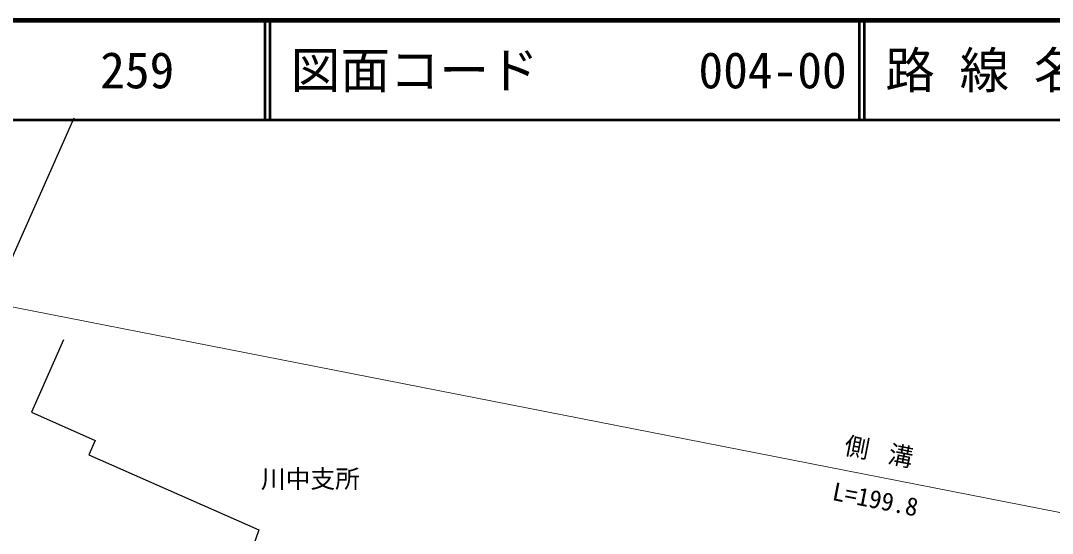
# Model space of a CAD drawing. Units: millimetres, scale not verified. Extents: x 40000 to 680000, y 20000 to 380000.
# Drawn here: x 93115 to 197236, y 328256 to 380000 of the extents above; entities that cross this region are included whole.
import ezdxf
from ezdxf.enums import TextEntityAlignment as Align

# ---------------------------------------------------------------- set-up
doc = ezdxf.new("R2010")
doc.units = ezdxf.units.MM
doc.header["$LTSCALE"] = 1000
for name, color, linetype, lineweight in [('M-BGD', 7, 'Continuous', 25), ('M-BMK-OTRS', 5, 'Continuous', 25), ('M-STR-HTXT', 7, 'Continuous', 13), ('M-TTL', 2, 'Continuous', 140), ('M-TTL-LINE', 7, 'Continuous', 50)]:
    doc.layers.add(name, color=color, linetype=linetype, lineweight=lineweight)
doc.layers.add('M-TTL-TXT', color=7, linetype='Continuous')
doc.styles.add('ＭＳ ゴシック', font='')
doc.styles.get('ＭＳ ゴシック').set_extended_font_data('MS Gothic')

msp = doc.modelspace()

# ---------------------------------------------------------------- linework, layer by layer
at = {"layer": 'M-BGD'}
for p, q in [((97431, 347779), (94226, 340484)), ((94226, 340484), (100648, 337640)), ((100648, 337640), (99995, 336167)), ((99995, 336167), (117139, 328603)), ((117139, 328603), (116005, 325279))]:
    msp.add_line(p, q, dxfattribs=at)
at = {"layer": 'M-BMK-OTRS'}
msp.add_line((74091, 315187), (98517, 370187), dxfattribs=at)
at = {"layer": 'M-STR-HTXT'}
msp.add_line((84505, 352639), (275122, 315216), dxfattribs=at)
at = {"layer": 'M-TTL'}
msp.add_line((680000, 380000), (40000, 380000), dxfattribs=at)
at = {"layer": 'M-TTL-LINE'}
for p, q in [((117750, 380000), (117750, 370000)), ((118250, 380000), (118250, 370000)), ((177750, 380000), (177750, 370000)), ((178250, 380000), (178250, 370000)), ((40000, 370000), (680000, 370000))]:
    msp.add_line(p, q, dxfattribs=at)

# ---------------------------------------------------------------- texts
at = {"layer": 'M-BGD', "style": 'ＭＳ ゴシック'}
msp.add_text('川中支所', height=1833, dxfattribs=at).set_placement((117356, 332291), align=Align.BOTTOM_LEFT)
at = {"layer": 'M-STR-HTXT', "style": 'ＭＳ ゴシック'}
msp.add_text('L=199.8', height=1833, rotation=348.893, dxfattribs=at).set_placement((179101, 330256), align=Align.BOTTOM_CENTER)
at = {"layer": 'M-STR-HTXT', "insert": (180698, 336228), "char_height": 1833, "attachment_point": 5, "rotation": 348.893, "style": 'ＭＳ ゴシック'}
msp.add_mtext('\\T1.8;側溝', dxfattribs=at)
at = {"layer": 'M-TTL-TXT', "style": 'ＭＳ ゴシック'}
for s, p in [('図面コード', (120380, 375000)), ('路 線 名', (180380, 375000)), ('259', (101142, 375000)), ('004-00', (161521, 375000))]:
    msp.add_text(s, height=3666, dxfattribs=at).set_placement(p, align=Align.MIDDLE_LEFT)

doc.saveas('drawing.dxf')
